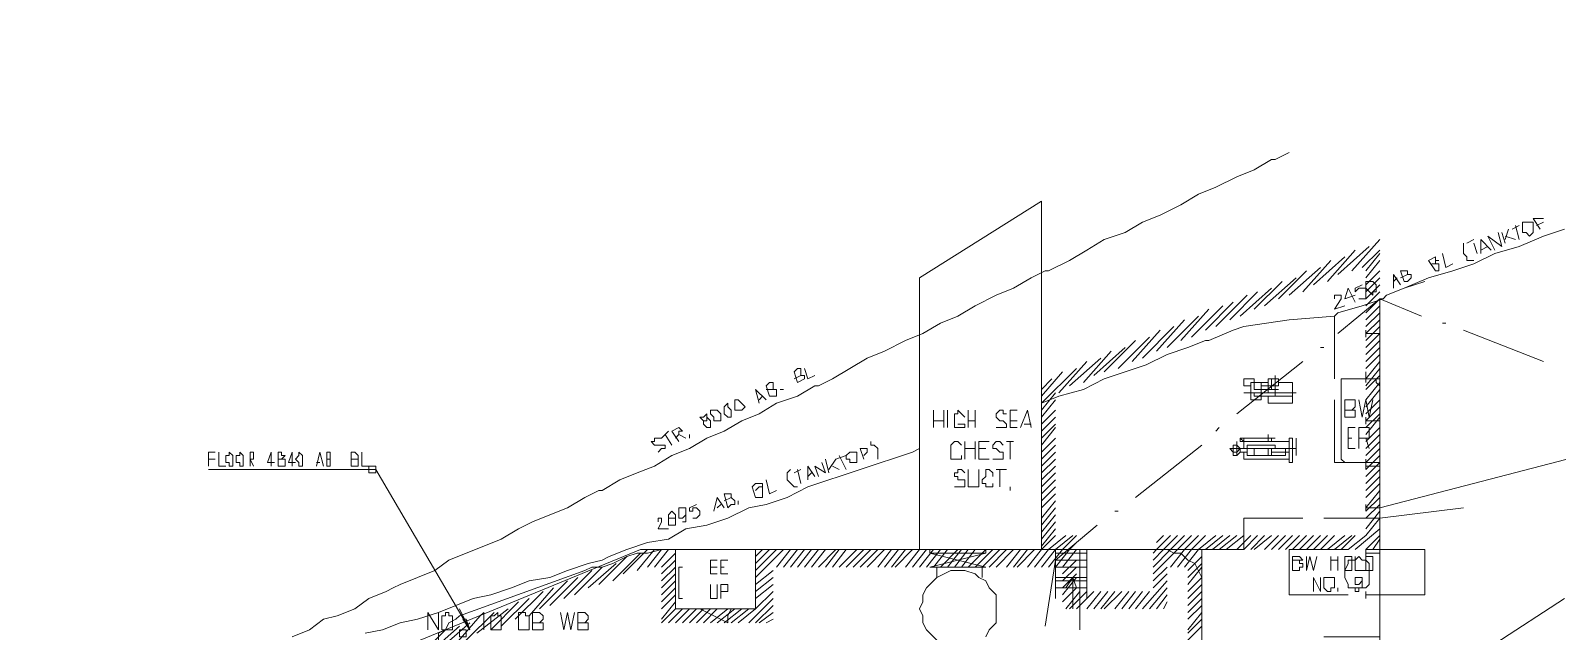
# Model space of a CAD drawing. Header units: millimetres. Extents: x -1005 to 291095, y 1156 to 46131.
# Drawn here: x 20002 to 50170, y 28052 to 39932 of the extents above; entities that cross this region are included whole.
import ezdxf

# ---------------------------------------------------------------- set-up
doc = ezdxf.new("R2010")
doc.units = ezdxf.units.MM
doc.layers.add('PDF_Geomertry', color=7, linetype='Continuous')

msp = doc.modelspace()

# ---------------------------------------------------------------- linework, layer by layer
at = {"layer": 'PDF_Geomertry', "lineweight": 5}
for points in [[(46657, 30497), (82954, 39932), (93974, 39932)], [(44866, 37522), (44591, 37384), (44522, 37384), (44177, 37177), (43833, 37040), (43420, 36833), (43075, 36695), (42731, 36489), (42318, 36282), (41973, 36144), (41629, 35938), (41216, 35800), (40871, 35593), (40527, 35387), (40114, 35180), (40045, 35180), (39769, 35042), (39425, 34836), (39081, 34698), (38667, 34491), (38323, 34285), (37979, 34147), (37634, 33940), (37290, 33803), (36877, 33596), (36532, 33458), (36188, 33252), (35844, 33045), (35568, 32907), (35499, 32907), (35155, 32701), (34741, 32563), (34397, 32356), (34053, 32218), (33708, 32012), (33364, 31874), (33020, 31667), (32675, 31530), (32331, 31323), (31987, 31185), (31642, 31048), (31298, 30841), (31229, 30841), (30953, 30703), (30609, 30497), (30265, 30359), (29920, 30221), (29645, 30083), (29300, 29877), (28956, 29739), (28612, 29601), (28267, 29463), (27992, 29257), (27647, 29119), (27303, 28981), (27165, 28912), (27028, 28844), (26683, 28706), (26408, 28499), (26063, 28361), (25788, 28293), (25512, 28086), (25168, 27948)], [(49825, 36007), (49687, 36213), (49825, 36213), (49894, 36213)], [(47483, 34285), (46657, 34629), (46726, 34629), (46795, 34698), (47139, 34836), (47621, 35042), (48103, 35180), (48517, 35318), (48930, 35524), (49412, 35662), (49894, 35869), (50307, 36007)], [(48930, 35593), (48792, 35869), (49068, 35662), (48999, 35938)], [(49068, 35938), (49136, 35731)], [(49205, 36007), (49136, 35800)], [(49274, 36007), (49412, 36075)], [(49343, 36075), (49412, 35800)], [(49894, 36144), (49756, 36075)], [(45830, 35111), (46450, 35662)], [(46106, 35180), (46657, 35800)], [(48310, 35731), (48310, 35524), (48379, 35456), (48379, 35387), (48517, 35387)], [(48379, 35731), (48517, 35800)], [(48517, 35731), (48585, 35524)], [(48654, 35524), (48654, 35800), (48861, 35593)], [(48654, 35593), (48792, 35662)], [(49136, 35869), (49343, 35800)], [(45142, 34767), (45693, 35387)], [(45348, 34905), (45968, 35456)], [(45624, 34973), (46175, 35593)], [(46313, 35249), (46657, 35593)], [(46381, 35180), (46657, 35524)], [(46381, 35042), (46657, 35387)], [(47759, 35318), (47828, 35318), (47828, 35180), (47759, 35180), (47621, 35387), (47759, 35456), (47759, 35387), (47828, 35387), (47759, 35387), (47759, 35318), (47690, 35318)], [(47897, 35524), (47966, 35249), (48103, 35318)], [(44384, 34491), (45004, 35042)], [(44660, 34629), (45211, 35180)], [(44866, 34698), (45486, 35249)], [(46381, 34905), (46657, 35180)], [(46381, 34767), (46657, 35042)], [(46932, 34836), (46932, 35111), (47070, 34905)], [(46932, 34973), (47001, 35042)], [(47208, 35111), (47277, 35111), (47277, 35042), (47208, 34973), (47139, 34973), (47070, 35180), (47208, 35180), (47208, 35111), (47070, 35042)], [(47552, 34973), (47139, 34836), (46795, 34698), (46726, 34629), (46313, 34491), (45830, 34354), (45762, 34285), (44866, 34216), (43971, 34078), (43764, 34009), (43282, 33803), (43213, 33803), (42869, 33665), (42456, 33527), (42042, 33320), (41216, 33045), (40803, 32838), (40320, 32701), (39976, 32563), (40665, 33252)], [(43420, 34078), (44040, 34698)], [(43695, 34216), (44246, 34767)], [(43902, 34285), (44522, 34836)], [(44177, 34422), (44728, 34973)], [(45762, 34629), (45762, 34698), (45899, 34698), (45899, 34629), (45762, 34422), (45968, 34491)], [(46175, 34560), (46037, 34836), (45968, 34629), (46175, 34698)], [(46313, 34905), (46175, 34836), (46175, 34767), (46244, 34836), (46381, 34836), (46381, 34629), (46244, 34629)], [(46381, 34629), (46657, 34905)], [(46381, 34491), (46657, 34767)], [(42731, 33803), (43282, 34422)], [(42938, 33871), (43558, 34491)], [(43213, 34009), (43764, 34560)], [(45830, 33940), (46657, 34629), (46657, 23609), (46657, 12589), (45830, 13278)], [(46381, 34354), (46657, 34629), (46657, 23609), (46657, 34629)], [(46381, 34216), (46657, 34491)], [(42249, 33596), (42800, 34216)], [(42456, 33665), (43075, 34285)], [(45762, 33045), (45762, 34285)], [(46381, 34078), (46657, 34354)], [(46381, 33940), (46657, 34216)], [(47966, 34147), (47897, 34147)], [(41216, 33183), (41836, 33803)], [(41491, 33252), (42111, 33871)], [(41767, 33389), (42318, 34009)], [(41973, 33458), (42593, 34078)], [(46381, 33803), (46657, 34078)], [(46381, 33665), (46657, 33940)], [(46381, 33527), (46657, 33803)], [(49894, 33389), (48310, 34009)], [(40803, 32976), (41354, 33596)], [(41009, 33114), (41629, 33665)], [(45555, 33665), (45486, 33665)], [(46381, 33389), (46657, 33665)], [(46381, 33252), (46657, 33527)], [(35224, 33114), (35293, 33114), (35293, 33045), (35155, 32976), (35086, 33183), (35155, 33252), (35224, 33252), (35224, 33114), (35086, 33045)], [(35293, 33252), (35361, 33045), (35499, 33114)], [(40320, 32769), (40871, 33389)], [(40527, 32907), (41147, 33458)], [(45142, 33389), (43833, 32356)], [(46381, 33045), (46657, 33389)], [(46381, 32907), (46657, 33252)], [(34673, 32838), (34741, 32838), (34741, 32701), (34604, 32701), (34535, 32907), (34604, 32976), (34673, 32976), (34673, 32838), (34535, 32838)], [(39976, 32701), (40389, 33183)], [(39976, 32838), (40183, 33045)], [(44453, 32976), (44315, 32976), (44315, 32701), (44453, 32701)], [(44453, 33045), (44660, 33045)], [(44522, 32907), (44522, 33045)], [(44591, 33045), (44591, 32907), (44591, 33045), (44591, 32907), (44591, 33045), (44591, 32907), (44591, 33045), (44591, 32907), (44591, 33114)], [(44935, 32701), (44935, 32976), (44660, 32976)], [(46381, 32838), (46657, 33114)], [(46381, 32632), (46657, 32976)], [(34397, 32563), (34328, 32838), (34535, 32632)], [(34397, 32632), (34466, 32701)], [(39976, 32425), (40252, 32769)], [(39976, 32287), (40252, 32632)], [(43971, 32769), (45004, 32769)], [(46381, 31116), (46657, 31392), (45762, 31392), (45762, 32632)], [(46106, 32425), (46175, 32425), (46175, 32287), (45968, 32287), (45968, 32632), (46175, 32632), (46175, 32494), (46106, 32425), (45968, 32425)], [(46244, 32632), (46313, 32287), (46381, 32632), (46450, 32287), (46519, 32632)], [(46381, 32494), (46657, 32838)], [(46381, 32356), (46657, 32632)], [(33364, 32287), (33364, 32356), (33295, 32287), (33226, 32287), (33295, 32218), (33295, 32150), (33364, 32081), (33433, 32081), (33433, 32218), (33364, 32287), (33364, 32218), (33295, 32218), (33295, 32150)], [(37841, 32425), (37841, 32081)], [(38048, 32425), (38048, 32081)], [(38116, 32425), (38116, 32081)], [(38461, 32287), (38323, 32425), (38323, 32356), (38254, 32356), (38254, 32081), (38461, 32081), (38461, 32150), (38323, 32150)], [(38530, 32425), (38530, 32081)], [(38667, 32425), (38667, 32081)], [(39287, 32356), (39218, 32356), (39218, 32425), (39150, 32425), (39081, 32356), (39081, 32287), (39150, 32218), (39218, 32218), (39287, 32150), (39287, 32081), (39081, 32081)], [(39494, 32081), (39356, 32081), (39356, 32425), (39494, 32425)], [(39563, 32081), (39701, 32425), (39769, 32081)], [(39976, 32150), (40252, 32425)], [(39976, 32012), (40252, 32287)], [(46381, 32218), (46657, 32494)], [(46381, 32081), (46657, 32356)], [(46381, 31943), (46657, 32287)], [(32606, 32012), (32469, 31874), (32331, 31874), (32331, 31805), (32262, 31805), (32331, 31736), (32538, 31736), (32538, 31667), (32469, 31667), (32400, 31599)], [(32813, 31805), (32675, 32012), (32813, 32081), (32882, 32012), (32813, 32012), (32813, 31943), (32744, 31874)], [(37841, 32218), (38048, 32218)], [(38530, 32218), (38667, 32218)], [(39356, 32218), (39494, 32218)], [(39632, 32150), (39769, 32150)], [(39976, 31874), (40252, 32150)], [(39976, 31736), (40252, 32081)], [(43489, 32081), (43420, 32012)], [(46175, 31667), (46037, 31667), (46037, 32081), (46175, 32081)], [(46244, 31667), (46244, 32081), (46450, 32081), (46450, 31874), (46244, 31874)], [(46381, 31805), (46657, 32081)], [(32538, 31943), (32675, 31736)], [(32813, 31943), (32951, 31874)], [(36601, 31805), (36601, 31736), (36670, 31736), (36739, 31667), (36739, 31461)], [(38392, 31736), (38323, 31805), (38254, 31805), (38185, 31736), (38185, 31461), (38392, 31461), (38392, 31530)], [(38461, 31805), (38461, 31461)], [(38667, 31805), (38667, 31461)], [(38943, 31461), (38736, 31461), (38736, 31805), (38943, 31805)], [(39218, 31736), (39150, 31805), (39081, 31805), (39012, 31736), (39012, 31667), (39081, 31667), (39150, 31599), (39218, 31599), (39218, 31461), (39012, 31461)], [(39287, 31805), (39425, 31805)], [(39356, 31805), (39356, 31461)], [(39976, 31599), (40252, 31874)], [(39976, 31461), (40252, 31736)], [(43144, 31736), (41836, 30703)], [(43833, 31805), (43833, 31530)], [(44453, 31943), (44453, 31805), (44453, 31874), (43971, 31874)], [(43971, 31667), (43971, 31805), (44866, 31805), (44866, 31461), (43971, 31461), (43971, 31599)], [(43971, 31805), (44453, 31805)], [(44591, 31667), (44591, 31736), (44040, 31736), (44040, 31530), (44591, 31530)], [(44522, 31874), (44522, 31805)], [(45004, 31874), (45004, 31530)], [(46037, 31874), (46106, 31874)], [(46381, 31667), (46657, 31943)], [(46381, 31874), (46450, 31667)], [(46381, 31530), (46657, 31805)], [(23515, 31323), (23515, 31599), (23653, 31599)], [(23515, 31461), (23653, 31461)], [(23722, 31599), (23722, 31323), (23859, 31323)], [(24341, 31323), (24341, 31599), (24410, 31599), (24410, 31461), (24341, 31461), (24410, 31323)], [(24755, 31323), (24755, 31599), (24686, 31392), (24823, 31392)], [(25168, 31323), (25168, 31599), (25099, 31392), (25237, 31392)], [(25650, 31323), (25719, 31599), (25788, 31323)], [(25650, 31392), (25719, 31392)], [(25925, 31461), (25925, 31323), (25857, 31323), (25857, 31599), (25925, 31599), (25925, 31461), (25857, 31461)], [(26408, 31461), (26477, 31461), (26477, 31323), (26339, 31323), (26339, 31599), (26408, 31599), (26477, 31530), (26477, 31461), (26339, 31461)], [(26545, 31599), (26545, 31323), (26683, 31323)], [(26614, 28017), (26959, 28086), (27303, 28224), (27647, 28293), (28061, 28430), (28749, 28706), (29094, 28775), (29507, 28912), (29851, 29050), (30265, 29119), (30609, 29257), (31022, 29395), (31298, 29463), (31435, 29532), (31780, 29670), (32193, 29808), (32606, 29877), (32951, 30083), (33364, 30152), (33777, 30290), (34191, 30497), (34535, 30565), (34948, 30703), (35361, 30910), (37428, 31599), (37565, 31667)], [(35568, 31116), (35499, 31323), (35706, 31185), (35637, 31392)], [(35706, 31461), (35775, 31185)], [(36119, 31530), (35912, 31461), (35775, 31254)], [(35981, 31530), (36119, 31254)], [(36463, 31461), (36395, 31667), (36532, 31667), (36532, 31599), (36463, 31530)], [(38461, 31667), (38667, 31667)], [(38736, 31667), (38874, 31667)], [(39976, 31323), (40252, 31599)], [(39976, 31185), (40252, 31461)], [(45004, 31667), (43695, 31667)], [(43902, 31667), (44040, 31667)], [(43902, 31599), (44040, 31599)], [(44797, 31530), (44522, 31530)], [(44797, 31667), (44797, 31599), (44866, 31599), (44797, 31599), (44866, 31599)], [(46381, 31392), (46657, 31667)], [(46381, 31254), (46657, 31530)], [(23515, 31254), (26821, 31254), (28680, 28086), (28474, 28499)], [(35017, 31254), (34948, 31185), (34948, 31048), (35086, 30910), (35155, 30910)], [(35086, 31185), (35224, 31254)], [(35155, 31254), (35224, 30979)], [(35361, 31048), (35361, 31323), (35499, 31116)], [(35361, 31116), (35430, 31185)], [(35844, 31323), (35981, 31254)], [(38461, 31185), (38392, 31254), (38323, 31254), (38323, 31185), (38254, 31185), (38254, 31116), (38323, 31116), (38323, 31048), (38461, 31048), (38461, 30910), (38254, 30910)], [(38530, 31254), (38530, 30910), (38736, 30910), (38736, 31254)], [(39012, 31116), (39012, 31185), (38943, 31254), (38874, 31254), (38874, 31116), (38805, 31048), (38805, 30979), (38874, 30979), (38874, 30910), (39012, 30910), (39012, 30979)], [(39081, 31254), (39287, 31254)], [(39150, 31254), (39150, 30910)], [(39976, 31048), (40252, 31323)], [(39976, 30910), (40252, 31185)], [(46381, 30979), (46657, 31254)], [(46381, 30841), (46657, 31116)], [(33846, 30703), (33915, 30634), (33915, 30565), (33846, 30565), (33777, 30497), (33708, 30772), (33846, 30772), (33846, 30703), (33708, 30634)], [(34397, 30910), (34466, 30910), (34466, 30703), (34328, 30703), (34259, 30910), (34328, 30979), (34466, 30979), (34466, 30910), (34397, 30910), (34328, 30841)], [(34535, 31048), (34604, 30772), (34741, 30841)], [(39976, 30772), (40252, 31048)], [(39976, 30634), (40252, 30910)], [(39976, 30497), (40252, 30772)], [(46381, 30703), (46657, 30979)], [(46381, 30497), (46657, 30841)], [(32951, 30428), (32951, 30359), (32882, 30290), (32813, 30290), (32813, 30497), (32951, 30497), (32951, 30221), (32882, 30221)], [(33157, 30565), (33020, 30497), (33020, 30428), (33088, 30428), (33088, 30497), (33157, 30497), (33226, 30428), (33226, 30359), (33157, 30290), (33088, 30290)], [(33502, 30428), (33571, 30703), (33708, 30497)], [(33571, 30497), (33640, 30565)], [(39976, 30290), (40252, 30634)], [(39976, 30152), (40252, 30497)], [(48310, 30497), (46657, 30290), (45555, 30290)], [(46381, 30428), (46657, 30703)], [(46381, 30290), (46657, 30565)], [(32400, 30221), (32400, 30290), (32469, 30290), (32469, 30221), (32400, 30083), (32606, 30083)], [(39976, 30014), (40252, 30359)], [(39976, 29877), (40252, 30221)], [(41491, 30428), (41422, 30428)], [(42593, 29670), (43971, 29670), (43971, 30290), (45142, 30290)], [(46657, 30290), (46381, 29946), (46037, 29670), (44866, 29670), (44866, 28775), (46037, 28775)], [(46381, 30083), (46657, 30428)], [(39701, 29326), (39976, 29670), (40252, 29946)], [(39838, 29326), (40114, 29670), (40458, 29946)], [(39976, 29739), (40252, 30083)], [(41078, 30152), (40252, 29463), (40045, 28155)], [(40114, 29326), (40389, 29670), (40665, 29946)], [(40596, 29946), (40252, 29670), (40252, 28706)], [(42180, 29601), (42249, 29670), (42524, 29946)], [(42180, 29463), (42387, 29670), (42662, 29946)], [(42180, 29326), (42524, 29670), (42800, 29946)], [(42180, 29188), (42662, 29670), (42938, 29946)], [(42249, 29808), (42387, 29946)], [(42524, 29326), (42800, 29670), (43075, 29946)], [(42662, 29326), (42938, 29670), (43213, 29946)], [(42800, 29326), (43075, 29670), (43420, 29946)], [(43213, 29670), (43558, 29946)], [(43351, 29670), (43695, 29946)], [(43489, 29670), (43833, 29946)], [(43626, 29670), (43971, 29946)], [(43833, 29670), (44109, 29946)], [(43971, 29670), (44246, 29946)], [(44109, 29670), (44384, 29946)], [(44177, 29670), (44522, 29946)], [(44384, 29670), (44660, 29946)], [(44522, 29670), (44797, 29946)], [(44660, 29670), (44935, 29946)], [(44797, 29670), (45073, 29946)], [(44935, 29670), (45211, 29946)], [(45073, 29670), (45348, 29946)], [(45211, 29670), (45486, 29946)], [(45348, 29670), (45624, 29946)], [(45486, 29670), (45762, 29946)], [(45624, 29670), (45968, 29946)], [(45762, 29670), (46106, 29946)], [(45899, 29670), (46175, 29946)], [(46175, 29670), (46657, 30083)], [(46381, 29670), (46657, 29946)], [(46519, 29670), (46657, 29877)], [(28061, 27879), (28061, 28017), (28198, 28086), (28267, 28224), (28405, 28293), (28474, 28361), (30953, 29257), (31091, 29326), (31298, 29326), (31504, 29395), (31780, 29532), (31987, 29601), (32193, 29601), (32469, 29670), (34328, 29670), (32469, 29670), (32193, 29326)], [(31504, 29050), (32055, 29601)], [(31711, 29188), (32193, 29670)], [(31987, 29257), (32331, 29670)], [(32331, 29326), (32606, 29670)], [(32469, 29326), (32744, 29601)], [(34328, 29670), (34328, 28499), (32744, 28499), (32744, 29670)], [(34328, 29532), (34466, 29670)], [(34328, 29395), (34604, 29670)], [(34328, 29257), (34741, 29670)], [(34328, 29119), (34879, 29670)], [(34741, 29326), (35017, 29670)], [(34879, 29326), (35155, 29670)], [(35017, 29326), (35293, 29670)], [(35155, 29326), (35430, 29670)], [(35293, 29326), (35568, 29670)], [(35430, 29326), (35706, 29670)], [(35568, 29326), (35912, 29670)], [(35706, 29326), (35981, 29670)], [(35844, 29326), (36119, 29670)], [(35981, 29326), (36326, 29670)], [(36119, 29326), (36463, 29670)], [(36257, 29326), (36601, 29670)], [(36395, 29326), (36739, 29670)], [(36532, 29326), (36877, 29670)], [(36739, 29326), (37014, 29670)], [(36877, 29326), (37152, 29670)], [(37014, 29326), (37290, 29670)], [(37083, 29326), (37428, 29670)], [(37290, 29326), (37565, 29670)], [(37428, 29326), (37703, 29670)], [(37565, 29326), (37841, 29670)], [(37703, 29326), (37979, 29670)], [(37772, 29601), (38874, 29326)], [(37772, 29326), (38874, 29601)], [(37841, 29326), (38116, 29670)], [(37979, 29326), (38323, 29670)], [(38116, 29326), (38392, 29670)], [(38254, 29326), (38530, 29670)], [(38392, 29326), (38667, 29670)], [(38530, 29326), (38874, 29670)], [(38667, 29326), (39012, 29670)], [(38805, 29119), (38805, 29326), (39150, 29670)], [(38943, 29326), (39287, 29670)], [(39081, 29326), (39425, 29670)], [(39287, 29326), (39563, 29670)], [(39425, 29326), (39701, 29670)], [(39494, 29326), (39838, 29670)], [(39976, 29326), (40252, 29670)], [(40871, 29326), (40252, 29326), (40527, 29670), (40665, 29808)], [(40871, 29601), (40252, 29601)], [(40389, 29326), (40665, 29670), (40665, 29670)], [(42456, 29670), (40527, 29670), (42456, 29670), (42593, 29601), (42731, 29601), (42869, 29463), (43007, 29395), (43144, 29119), (43144, 28912), (43144, 26984), (42869, 26708)], [(40734, 28086), (40734, 29670), (42111, 29670)], [(40871, 29670), (40871, 28706)], [(46588, 29670), (46657, 29670), (46657, 28086), (46657, 29670), (46657, 27948), (45555, 27948)], [(46450, 29670), (47552, 29670), (47552, 28775), (46450, 28775)], [(30747, 28775), (31298, 29326)], [(31022, 28912), (31573, 29395)], [(31229, 28981), (31780, 29532)], [(32469, 29188), (32744, 29463)], [(32469, 29050), (32744, 29326)], [(32882, 28706), (32813, 28706), (32813, 29326), (32882, 29326)], [(33571, 29188), (33433, 29188), (33433, 29463), (33571, 29463)], [(33433, 29326), (33571, 29326)], [(33777, 29188), (33640, 29188), (33640, 29463), (33777, 29463)], [(33640, 29326), (33708, 29326)], [(37910, 29119), (37910, 29326)], [(40871, 29463), (40252, 29463)], [(40389, 29188), (40665, 29463)], [(40389, 29050), (40665, 29326)], [(42180, 29050), (42456, 29326)], [(42869, 29257), (43144, 29532)], [(42869, 29119), (43144, 29395)], [(42869, 28981), (43144, 29326)], [(45073, 29463), (45073, 29395), (45142, 29395), (45142, 29326), (45073, 29326), (45073, 29257), (44935, 29257), (44935, 29532), (45073, 29532), (45142, 29463), (44935, 29463)], [(45211, 29532), (45211, 29257), (45279, 29532), (45348, 29257), (45417, 29532)], [(45693, 29532), (45693, 29257)], [(45693, 29463), (45830, 29463)], [(45830, 29532), (45830, 29257)], [(46175, 29532), (46175, 29257), (46381, 29257)], [(30058, 28499), (30609, 29050)], [(30265, 28568), (30816, 29119)], [(30540, 28706), (31091, 29257)], [(32469, 28912), (32744, 29188)], [(32469, 28775), (32744, 29050)], [(33433, 28981), (33433, 28706), (33571, 28706), (33571, 28981)], [(33640, 28706), (33640, 28981), (33777, 28981), (33777, 28844), (33640, 28844)], [(34328, 28981), (34673, 29257)], [(34328, 28844), (34673, 29119)], [(34328, 28706), (34673, 28981)], [(38874, 27948), (38943, 28086), (39081, 28224), (39081, 28361), (39081, 28499), (39081, 28499), (39081, 28775), (38943, 28912), (38874, 29050), (38736, 29119), (38667, 29188), (38461, 29257), (38185, 29257), (37910, 29119), (37703, 28912), (37634, 28775), (37634, 28637), (37565, 28499), (37634, 28361), (37634, 28224), (37703, 28086), (37910, 27879)], [(40871, 29119), (40252, 29119)], [(40871, 29050), (40252, 29050)], [(40389, 28912), (40665, 29188)], [(40596, 29119), (40665, 28912), (40389, 28637)], [(40389, 28775), (40665, 29119)], [(40596, 28499), (40596, 29119), (40458, 28912)], [(41973, 28499), (42456, 29050)], [(42180, 28912), (42456, 29188)], [(42869, 28844), (43144, 29119)], [(42869, 28706), (43144, 28981)], [(45348, 28844), (45348, 29119), (45486, 28844), (45486, 29119)], [(46313, 29050), (46244, 28981), (46175, 28981), (46175, 29119), (46313, 29119), (46313, 28912), (46244, 28912), (46244, 28844), (46175, 28844), (46175, 28912)], [(29300, 28155), (29851, 28706)], [(29576, 28293), (30127, 28844)], [(29851, 28361), (30333, 28912)], [(32469, 28637), (32744, 28912)], [(32469, 28499), (32744, 28775)], [(33984, 28224), (34328, 28499), (34673, 28844)], [(34191, 28224), (34673, 28706)], [(40871, 28912), (40252, 28912)], [(40458, 28499), (40734, 28844)], [(40527, 28499), (40871, 28844)], [(40665, 28499), (41009, 28844)], [(40871, 28499), (41147, 28844)], [(41009, 28499), (41285, 28844)], [(41147, 28499), (41422, 28844)], [(41216, 28499), (41560, 28844)], [(41422, 28499), (41698, 28844)], [(41560, 28499), (41836, 28844)], [(41698, 28499), (41973, 28844)], [(41836, 28499), (42111, 28844)], [(42111, 28499), (42456, 28912)], [(42249, 28499), (42456, 28775)], [(42869, 28568), (43144, 28844)], [(42869, 28430), (43144, 28706)], [(48930, 27810), (50307, 28706)], [(27854, 28086), (27854, 28430), (28061, 28086), (28061, 28430)], [(28405, 27810), (28887, 28361), (28956, 28430), (28956, 28086)], [(28612, 27879), (29163, 28430)], [(28818, 28017), (29438, 28499)], [(29094, 28086), (29645, 28637)], [(30058, 28224), (30127, 28224), (30127, 28086), (29920, 28086), (29920, 28430), (30058, 28430), (30127, 28361), (30127, 28293), (30058, 28224), (29920, 28224)], [(30471, 28430), (30540, 28086), (30609, 28430), (30678, 28086), (30747, 28430)], [(30953, 28224), (31022, 28224), (31022, 28086), (30816, 28086), (30816, 28430), (30953, 28430), (31022, 28361), (31022, 28293), (30953, 28224), (30816, 28224)], [(32469, 28293), (32744, 28637)], [(32469, 28224), (32744, 28499)], [(32606, 28224), (32882, 28499)], [(32744, 28224), (33020, 28499)], [(32882, 28224), (33157, 28499)], [(33020, 28224), (33295, 28499)], [(33157, 28224), (33433, 28499)], [(33226, 28499), (33777, 28224), (33777, 28361), (33846, 28499)], [(33295, 28224), (33571, 28499)], [(33433, 28224), (33777, 28499)], [(33571, 28224), (33915, 28499)], [(33708, 28224), (34053, 28499)], [(33846, 28224), (34191, 28499)], [(34328, 28224), (34673, 28568)], [(34397, 28224), (34673, 28430)], [(42387, 28499), (42456, 28637)], [(42869, 28293), (43144, 28568)], [(42869, 28086), (43144, 28430)], [(27647, 27535), (28198, 28086)], [(27854, 27604), (28474, 28155)], [(28130, 27742), (28680, 28224)], [(34535, 28224), (34673, 28293)], [(42869, 28017), (43144, 28293)], [(42869, 27879), (43144, 28155)]]:
    msp.add_lwpolyline(points, dxfattribs=at)
for points in [[(37565, 29670), (39976, 29670), (39976, 36558), (37565, 35042), (37565, 29670)], [(49550, 36144), (49481, 36144), (49481, 35938), (49550, 35938), (49619, 35869), (49687, 35938), (49687, 36144), (49550, 36144)], [(46450, 34973), (46381, 34973), (46381, 34836), (46519, 34698), (46519, 34767), (46588, 34767), (46588, 34905), (46519, 34973), (46450, 34973)], [(46657, 33940), (46381, 33940), (46381, 34009), (46381, 33871), (46381, 33940), (46657, 33940)], [(44177, 32976), (44177, 33045), (43971, 33045), (43971, 32907), (43971, 33045), (44177, 33045)], [(43971, 32907), (44109, 32907), (43971, 32907)], [(44109, 32632), (44315, 32632), (44315, 32976), (44109, 32976), (44109, 32632)], [(44177, 32838), (44315, 32838), (44315, 32976), (44177, 32976), (44177, 32838)], [(44315, 32838), (44453, 32838), (44453, 32907), (44315, 32907), (44315, 32838)], [(44453, 32907), (44660, 32907), (44660, 33045), (44453, 33045), (44453, 32907)], [(44522, 33045), (44522, 32907)], [(44522, 33045), (44522, 32907)], [(44522, 32838), (44591, 32838), (44591, 32907), (44522, 32907), (44522, 32838)], [(45968, 31392), (45899, 31461), (45899, 31530), (45899, 32907), (45899, 32976), (45899, 33045), (45968, 33045), (46519, 33045), (46588, 33045), (46588, 32976), (46657, 32907), (46657, 31530), (46588, 31461), (46519, 31392)], [(46657, 33045), (46381, 33045), (46381, 33183), (46381, 32976), (46381, 33045), (46657, 33045)], [(33915, 32632), (33915, 32425), (34053, 32425), (34122, 32494), (33984, 32632), (33915, 32632)], [(34810, 32838), (34879, 32838), (34810, 32838)], [(44109, 32769), (44109, 32838), (44109, 32769)], [(44177, 32769), (44315, 32769), (44315, 32701), (44177, 32701), (44177, 32769)], [(44177, 32632), (44246, 32632), (44177, 32632)], [(44315, 32769), (44453, 32769), (44453, 32838), (44315, 32838), (44315, 32769)], [(44453, 32838), (44660, 32838), (44453, 32838)], [(44453, 32563), (44935, 32563), (44935, 32701), (44453, 32701), (44453, 32563)], [(44591, 32701), (44591, 32838), (44591, 32701)], [(33502, 32425), (33433, 32425), (33433, 32356), (33502, 32287), (33502, 32218), (33640, 32218), (33640, 32356), (33571, 32425), (33502, 32425)], [(33708, 32494), (33708, 32356), (33777, 32287), (33846, 32287), (33846, 32425), (33777, 32494), (33777, 32563), (33708, 32494)], [(46657, 32218), (46381, 32218), (46381, 32287), (46381, 32150), (46381, 32218), (46657, 32218)], [(33020, 31943), (33020, 31874), (33020, 31943)], [(43695, 31667), (43764, 31599), (43764, 31530), (43833, 31530), (43902, 31599), (43902, 31667), (43833, 31736), (43764, 31736), (43764, 31667), (43695, 31667)], [(43902, 31874), (43902, 31805), (43971, 31805), (43971, 31874), (43902, 31874)], [(43902, 31874), (43971, 31805), (43971, 31874), (43902, 31874)], [(44591, 31874), (44384, 31874), (44591, 31874)], [(44935, 31874), (44866, 31874), (44866, 31392), (44935, 31392), (44935, 31874)], [(23928, 31599), (23928, 31530), (23859, 31530), (23859, 31392), (23928, 31392), (23928, 31323), (23997, 31323), (23997, 31530), (23928, 31599)], [(24135, 31599), (24135, 31530), (24066, 31530), (24066, 31392), (24135, 31392), (24135, 31323), (24204, 31323), (24204, 31530), (24135, 31599)], [(24892, 31599), (24892, 31461), (25030, 31461), (25030, 31323), (24892, 31323), (24892, 31461), (24961, 31461), (25030, 31530), (24961, 31530), (24961, 31599), (24892, 31599)], [(25306, 31599), (25306, 31530), (25237, 31461), (25306, 31392), (25306, 31323), (25375, 31323), (25375, 31530), (25306, 31599)], [(36188, 31599), (36119, 31530), (36119, 31461), (36188, 31461), (36188, 31392), (36326, 31392), (36326, 31599), (36188, 31599)], [(43764, 31667), (43764, 31599), (43833, 31599), (43833, 31667), (43764, 31667)], [(43764, 31667), (43764, 31599), (43833, 31599), (43902, 31667), (43764, 31667)], [(44453, 31667), (44177, 31667), (44177, 31530), (44453, 31530), (44453, 31667)], [(44797, 31667), (44522, 31667), (44522, 31530), (44797, 31530), (44797, 31667)], [(44522, 31667), (44522, 31530), (44797, 31530), (44797, 31667)], [(44522, 31667), (44797, 31667)], [(44522, 31667), (44797, 31667)], [(44522, 31599), (44797, 31599)], [(44522, 31599), (44797, 31599)], [(44797, 31667), (44797, 31599), (44797, 31667)], [(46657, 31392), (46381, 31392), (46381, 31461), (46381, 31254), (46381, 31323), (46657, 31323), (46657, 31392)], [(26683, 31323), (26683, 31185), (26821, 31185), (26821, 31323), (26683, 31323)], [(39356, 30910), (39356, 30841), (39356, 30910)], [(33984, 30634), (33984, 30565), (33984, 30634)], [(46657, 30497), (46381, 30497), (46381, 30565), (46381, 30428), (46381, 30497), (46657, 30497)], [(32606, 30359), (32606, 30290), (32744, 30290), (32744, 30152), (32606, 30152), (32606, 30290), (32744, 30290), (32744, 30359), (32675, 30428), (32606, 30359)], [(43144, 29670), (32055, 29670), (20002, 24711), (20002, 22576), (32055, 17617), (40734, 17617), (40734, 18443), (43144, 18443), (43144, 29670)], [(43144, 29670), (32055, 29670), (20002, 24711), (20002, 22576), (32055, 17617), (40734, 17617), (40734, 18443), (43144, 18443), (43144, 29670)], [(34879, 29670), (34810, 29670)], [(35361, 29670), (35293, 29670)], [(39150, 29670), (35775, 29670)], [(37772, 29670), (38874, 29670), (38874, 29601), (37772, 29601), (37772, 29670)], [(39632, 29670), (39563, 29670)], [(40114, 29670), (40045, 29670)], [(46657, 29670), (46381, 29670), (46381, 29532), (46381, 29601), (46657, 29601), (46657, 29670)], [(37772, 29326), (38874, 29326), (37772, 29326)], [(46037, 29532), (45968, 29532), (45968, 29257), (46106, 29257), (46106, 29532), (46037, 29532)], [(45968, 29119), (46037, 28981), (46037, 28912), (46381, 28912), (46450, 28981), (46450, 29395), (46381, 29463), (46313, 29463), (46244, 29532), (46175, 29463), (46037, 29463), (46037, 29395), (45968, 29257), (45968, 29119)], [(46381, 29257), (46381, 29532), (46519, 29532), (46519, 29257), (46381, 29257)], [(45624, 29119), (45555, 29119), (45555, 28912), (45624, 28844), (45693, 28844), (45693, 28912), (45762, 28912), (45762, 29119), (45624, 29119)], [(45830, 28912), (45830, 28844), (45830, 28912)], [(46657, 28775), (46381, 28775), (46381, 28844), (46381, 28706), (46381, 28775), (46657, 28775)], [(28198, 28430), (28198, 28361), (28130, 28361), (28130, 28086), (28336, 28086), (28336, 28361), (28267, 28361), (28267, 28430), (28198, 28430)], [(29232, 28430), (29163, 28361), (29094, 28361), (29094, 28086), (29300, 28086), (29300, 28361), (29232, 28361), (29232, 28430)], [(29645, 28086), (29645, 28430), (29782, 28430), (29782, 28361), (29851, 28361), (29851, 28086), (29645, 28086)], [(28474, 28086), (28474, 27948), (28612, 27948), (28612, 28086), (28474, 28086)], [(28543, 28293), (28612, 28293), (28680, 28086), (28543, 28293)]]:
    msp.add_lwpolyline(points, close=True, dxfattribs=at)

doc.saveas('drawing.dxf')
